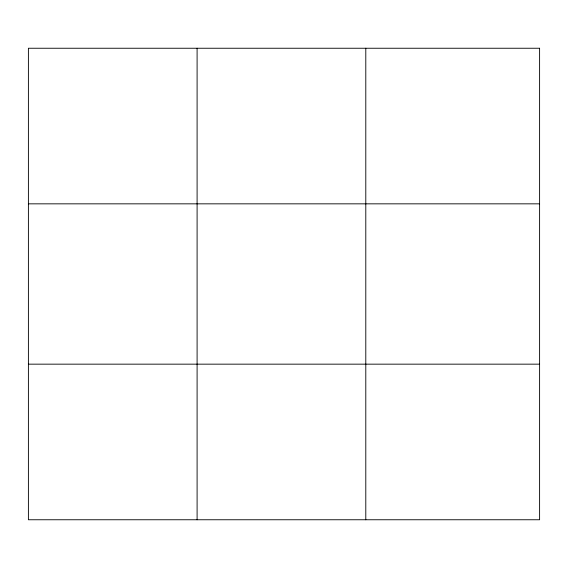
<?xml version="1.0" encoding="UTF-8"?>
<svg xmlns="http://www.w3.org/2000/svg" width="568" height="568" viewBox="0 0 568 568"><rect width="100%" height="100%" fill="white"/><g stroke="black" fill="none" stroke-linecap="round" stroke-linejoin="round"><path stroke-width="0.85" d="M197.096 48.245L197.096 519.755M365.792 48.245L365.792 519.755M28.4 203.841L539.6 203.841M28.4 364.159L539.6 364.159M539.6 48.245L539.6 519.755L28.4 519.755L28.4 48.245L539.6 48.245"/></g></svg>
